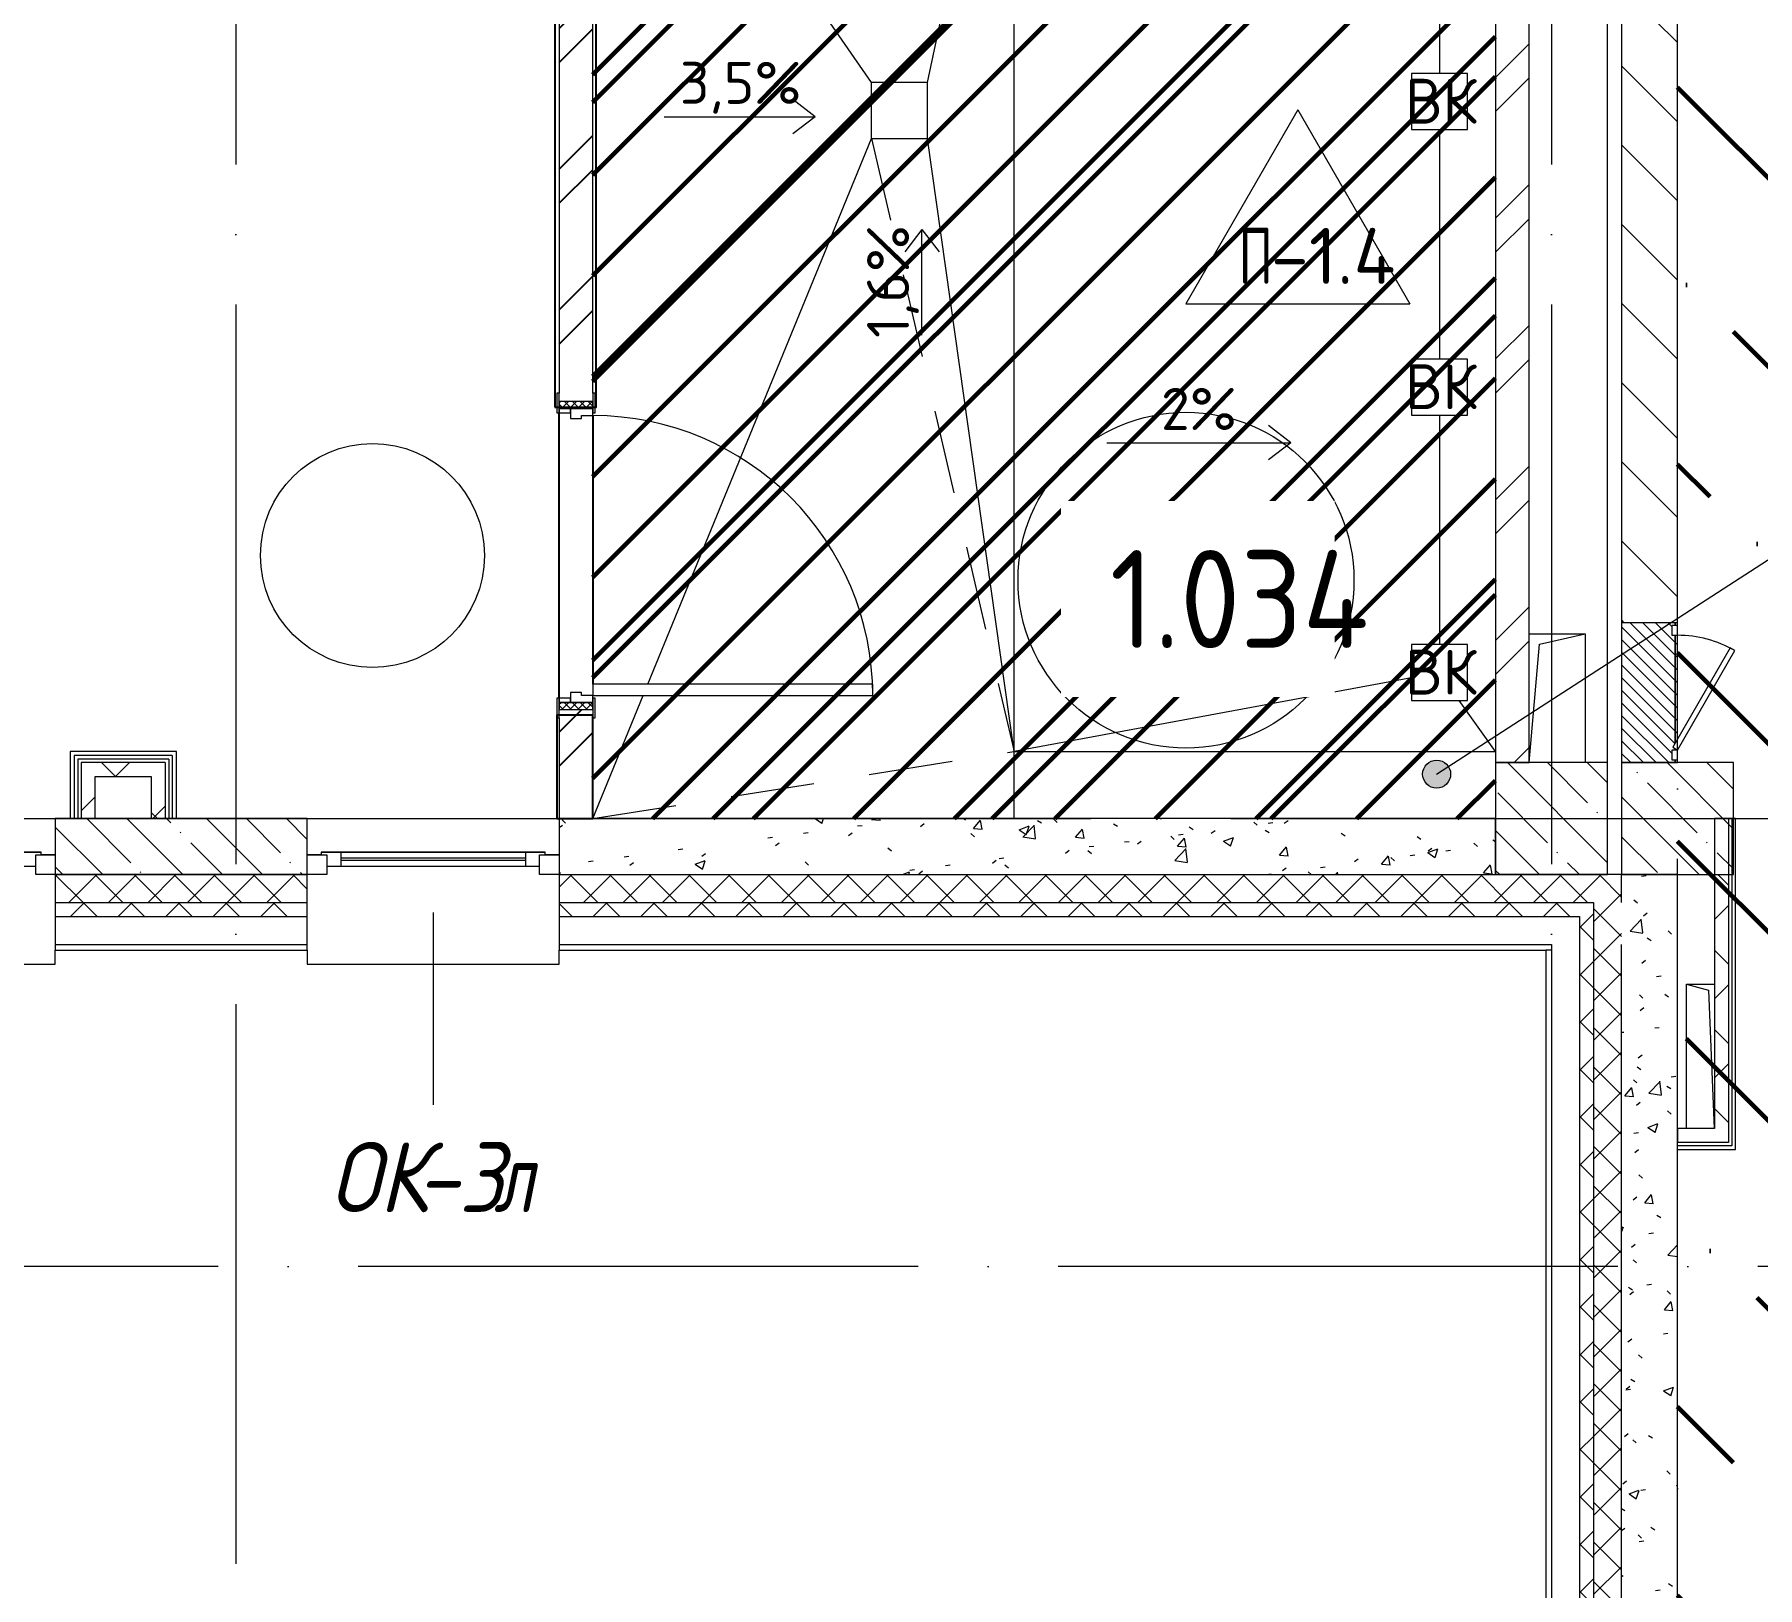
# Model space of a CAD drawing. Header units: millimetres. Extents: x -68946 to 288321, y -402657 to 324925.
# Drawn here: x 120468 to 126624, y 16477 to 22027 of the extents above; entities that cross this region are included whole.
import ezdxf

# ---------------------------------------------------------------- set-up
doc = ezdxf.new("R2010")
doc.units = ezdxf.units.MM
doc.linetypes.add('ADSK_Линия сетки', pattern=[2500, 2000, -250, 0, -250])
doc.linetypes.add('ADSK_Невидимые', pattern=[500, 300, -200])
for name, color, linetype, lineweight in [('3.4) ПТ-11       4 вып', 150, 'Continuous', 60), ('3.4) ПТ-2.15    4 вып', 200, 'Continuous', 60), ('4.4) Обесп. ЧНП-8 4 вып', 152, 'Continuous', 60), ('A-AREA-____-IDEN', 250, 'Continuous', 9), ('A-DETL-____-HDLN', 90, 'ADSK_Невидимые', 9), ('A-DETL-____-THIN', 250, 'Continuous', 9), ('A-DETL-GENF-OTLN', 250, 'Continuous', 5), ('A-DOOR-____-IDEN', 31, 'Continuous', 9), ('A-DOOR-____-MCUT', 250, 'Continuous', 5), ('A-DOOR-____-OTLN', 250, 'Continuous', 5), ('A-DOOR-FRAM-MCUT', 31, 'Continuous', 5), ('A-DOOR-FRAM-OTLN', 31, 'Continuous', 5), ('A-FLOR-____-IDEN', 11, 'Continuous', 9), ('A-FLOR-____-OTLN', 192, 'Continuous', 9), ('A-GENM-____-MCUT', 250, 'Continuous', 25), ('A-GENM-____-OTLN', 250, 'Continuous', 9), ('A-GLAZ-____-IDEN', 152, 'Continuous', 9), ('A-GLAZ-____-MCUT', 250, 'Continuous', 9), ('A-GLAZ-____-OTLN', 250, 'Continuous', 5), ('A-WALL-____-MCUT', 250, 'Continuous', 13), ('A-WALL-____-PATT', 250, 'Continuous', 13), ('A-WALL-FNSH-MCUT', 250, 'Continuous', 13), ('G-____-____-DIMS', 250, 'Continuous', 9), ('G-____-____-TEXT', 250, 'Continuous', 9), ('I-WALL-____-OTLN', 250, 'Continuous', 9), ('S-COLS-____-MCUT', 250, 'Continuous', 25), ('S-COLS-____-OTLN', 250, 'Continuous', 9), ('S-GRID-____-OTLN', 250, 'Continuous', 9)]:
    doc.layers.add(name, color=color, linetype=linetype, lineweight=lineweight)
doc.styles.add('ISOCPEUR_1', font='isocpeur.ttf', dxfattribs={"width": 0.9, "height": 250})
doc.styles.add('ISOCPEUR_2', font='isocpeur.ttf', dxfattribs={"height": 160})
doc.styles.add('ISOCPEUR_3', font='isocpeur.ttf', dxfattribs={"height": 250})
doc.styles.add('ISOCPEUR_4', font='isocpeur.ttf', dxfattribs={"height": 300})
doc.styles.add('ISOCPEUR_I', font='isocpeui.ttf', dxfattribs={"width": 0.9, "height": 12.5})
pattern_1 = [(45, (12287.9, -0.0006), (-251.4472, 251.4472), []), (45, (12287.9, 381), (-251.4472, 251.4472), [])]
pattern_2 = [(50, (12287.9, -0.0006), (364.3679, -31.8783), [38.1, -419.1]), (355, (12287.9, -0.0006), (-70.4859, 382.1133), [30.48, -335.28]), (100.451, (12318.28, -2.66), (293.885, 350.2334), [32.38, -356.18]), (46.184, (12287.9, 101.6), (542.1585, -84.0858), [57.15, -628.65]), (96.636, (12333.1, 94.6), (474.805, 494.8554), [48.57, -534.27]), (351.184, (12287.9, 101.6), (474.8102, 494.85), [45.72, -502.92]), (21, (12338.7, 76.2), (303.2285, -204.5305), [38.1, -419.1]), (326, (12338.7, 76.2), (123.6039, 368.376), [30.48, -335.28]), (71.451, (12364, 59.16), (426.8341, 163.8427), [32.38, -356.18]), (37.5, (12287.91, -0.0006), (6.17665, 169.11015), [16.764, -314.452, 16.764, -323.596, -336.55]), (37.5, (12287.91, -0.0006), (6.17665, 169.11015), [-671.576, 16.764, -319.786]), (7.5, (12287.91, -0.0006), (133.63888, 200.3615), [16.764, -177.292, 16.764, -306.832, -128.27]), (7.5, (12287.91, -0.0006), (133.63888, 200.3615), [-517.652, 16.764, -111.506]), (327.5, (12174.63, -0.0006), (271.18182, -11.45836), [16.764, -110.236, 16.764, -379.476, -525.78]), (327.5, (12174.63, -0.0006), (271.18182, -11.45836), [-523.24, 16.764, -509.016]), (317.5, (12123.83, -0.0006), (296.2585, 50.85285), [16.764, -148.336, 16.764, -246.38, -373.38]), (317.5, (12123.83, -0.0006), (296.2585, 50.85285), [-428.244, 16.764, -356.616])]
pattern_3 = [(135, (12287.91, -0.0006), (-84.85281, -84.85281), []), (225, (12287.91, -0.0006), (84.85281, -84.85281), [])]
pattern_4 = [(45, (12287.91, -0.0006), (-70.71068, 70.71068), []), (135, (12287.91, -0.0006), (-70.71068, -70.71068), [])]
pattern_5 = [(135, (12287.91, -0.0006), (-142.5612, -142.5612), []), (135, (12430.48, -0.0006), (-142.5612, -142.5612), [252.016, -50.403, 3.353, -47.05])]
pattern_6 = [(45, (12287.91, -0.0006), (-141.42136, 141.42136), []), (135, (12287.91, -0.0006), (-141.42136, -141.42136), [])]

# ---------------------------------------------------------------- blocks, each defined once
blk = doc.blocks.new('Дверь_СКБ_1Ст_Внутренняя - Д-32л_1100x2100h_Душ-42648193-АР1_Маркировочный план 1 этажа С2и3')
at = {"layer": 'A-DOOR-____-OTLN'}
h = blk.add_hatch(dxfattribs=at)
h.set_pattern_fill('FP_12', color=256, style=0, pattern_type=2)
h.set_pattern_definition([(135, (1751.41, 124.685), (-14.14214, -14.14214), []), (225, (1751.41, 124.685), (14.14214, -14.14214), [])])
h.paths.add_polyline_path([(562.5, 60), (537.5, 60), (537.5, -60), (562.5, -60)])
at = {"layer": 'A-DOOR-FRAM-OTLN'}
h = blk.add_hatch(dxfattribs=at)
h.set_pattern_fill('FP_13', color=256, style=0, pattern_type=2)
h.set_pattern_definition([(45, (-371.384, 124.685), (-14.1421, 14.1421), []), (135, (-371.384, 124.685), (-14.1421, -14.1421), [])])
h.paths.add_polyline_path([(-512.5, -60), (-512.5, 60), (-537.5, 60), (-537.5, -60)])
at = {"layer": 'A-DOOR-____-MCUT'}
for p, q in [((512.5, 1060), (472.5, 1060)), ((472.5, 1060), (472.5, 60)), ((512.5, 60), (512.5, 1060)), ((472.5, 60), (512.5, 60))]:
    blk.add_line(p, q, dxfattribs=at)
at = {"layer": 'A-DOOR-____-OTLN'}
blk.add_arc((512.5, 60), 1000, 90, 180, dxfattribs=at)
at = {"layer": 'A-DOOR-FRAM-MCUT'}
for p, q in [((-497.5, 68), (-567.5, 68)), ((-567.5, 68), (-567.5, 60)), ((-497.5, 60), (-497.5, 68)), ((592.5, 68), (522.5, 68)), ((522.5, 68), (522.5, 60)), ((592.5, 60), (592.5, 68)), ((-567.5, 60), (-497.5, 60)), ((-512.5, 60), (-537.5, 60)), ((-537.5, 60), (-537.5, -60)), ((-487.5, 60), (-512.5, 60)), ((-512.5, 60), (-512.5, -20)), ((-512.5, -60), (-512.5, 60)), ((-497.5, 60), (-512.5, 60)), ((-512.5, 60), (-512.5, 59)), ((-512.5, 59), (-497.5, 59)), ((-497.5, 59), (-497.5, 60)), ((-487.5, 20), (-487.5, 60)), ((-477.5, 20), (-487.5, 20)), ((-477.5, -20), (-477.5, 20)), ((512.5, 20), (502.5, 20)), ((502.5, 20), (502.5, -20)), ((512.5, 60), (512.5, 20)), ((537.5, 60), (512.5, 60)), ((537.5, 60), (522.5, 60)), ((522.5, 60), (522.5, 59)), ((522.5, 60), (592.5, 60)), ((522.5, 59), (537.5, 59)), ((537.5, -20), (537.5, 60)), ((562.5, 60), (537.5, 60)), ((537.5, 60), (537.5, -60)), ((537.5, 59), (537.5, 60)), ((562.5, -60), (562.5, 60)), ((-497.5, -60), (-567.5, -60)), ((-567.5, -60), (-567.5, -68)), ((-537.5, -60), (-512.5, -60)), ((-512.5, -20), (-477.5, -20)), ((-497.5, -20), (-512.5, -20)), ((-512.5, -20), (-512.5, -60)), ((-512.5, -60), (-497.5, -60)), ((-497.5, -60), (-497.5, -20)), ((-497.5, -68), (-497.5, -60)), ((502.5, -20), (537.5, -20)), ((537.5, -20), (522.5, -20)), ((522.5, -20), (522.5, -60)), ((522.5, -60), (537.5, -60)), ((592.5, -60), (522.5, -60)), ((522.5, -60), (522.5, -68)), ((537.5, -60), (537.5, -20)), ((537.5, -60), (562.5, -60)), ((592.5, -68), (592.5, -60)), ((-567.5, -68), (-497.5, -68)), ((522.5, -68), (592.5, -68))]:
    blk.add_line(p, q, dxfattribs=at)
blk = doc.blocks.new('Окно_СКБ_2Ст1 - Окно_СКБ_2Ст_2800_ОК11Л-29018704-АР1_Маркировочный план 1 этажа С2и3')
at = {"layer": 'A-GLAZ-____-MCUT'}
for p, q in [((-1400, -195), (-1400, -125)), ((-1400, -125), (-1330, -125)), ((-1330, -125), (-1330, -195)), ((-570, -155), (-1330, -155)), ((-1330, -155), (-1330, -195)), ((-1280, -205), (-1280, -155)), ((-620, -205), (-620, -155)), ((-570, -195), (-570, -125)), ((-570, -125), (-500, -125)), ((-570, -195), (-570, -155)), ((-500, -125), (-500, -195)), ((1330, -195), (1330, -125)), ((1330, -125), (1400, -125)), ((1400, -125), (1400, -195)), ((-1330, -195), (-1400, -195)), ((-1330, -195), (-1350, -195)), ((-1350, -195), (-1350, -205)), ((-1350, -205), (-550, -205)), ((-550, -205), (-1350, -205)), ((-500, -195), (-570, -195)), ((-550, -195), (-570, -195)), ((-550, -205), (-550, -195)), ((1400, -195), (1330, -195))]:
    blk.add_line(p, q, dxfattribs=at)
at = {"layer": 'A-GLAZ-____-MCUT', "lineweight": 5}
for p, q in [((-1280, -175), (-620, -175)), ((1330, -155), (-500, -155)), ((1330, -165), (-500, -165)), ((-620, -185), (-1280, -185))]:
    blk.add_line(p, q, dxfattribs=at)
at = {"layer": 'A-GLAZ-____-OTLN'}
for p, q in [((-1400, -195), (-1350, -195)), ((-550, -195), (1400, -195))]:
    blk.add_line(p, q, dxfattribs=at)
blk = doc.blocks.new('Окно_СКБ_1Ст1 - 120_Окно_СКБ_1Ст_900_ОК3л-29018696-АР1_Маркировочный план 1 этажа С2и3')
at = {"layer": 'A-GLAZ-____-MCUT'}
for p, q in [((-450, -195), (-450, -125)), ((-450, -125), (-380, -125)), ((-380, -125), (-380, -195)), ((380, -155), (-380, -155)), ((-380, -155), (-380, -195)), ((-330, -205), (-330, -155)), ((330, -205), (330, -155)), ((380, -195), (380, -125)), ((380, -125), (450, -125)), ((380, -195), (380, -155)), ((450, -125), (450, -195)), ((-380, -195), (-450, -195)), ((-380, -195), (-400, -195)), ((-400, -195), (-400, -205)), ((-400, -205), (400, -205)), ((400, -205), (-400, -205)), ((450, -195), (380, -195)), ((400, -195), (380, -195)), ((400, -205), (400, -195))]:
    blk.add_line(p, q, dxfattribs=at)
at = {"layer": 'A-GLAZ-____-MCUT', "lineweight": 5}
for p, q in [((-330, -175), (330, -175)), ((330, -185), (-330, -185))]:
    blk.add_line(p, q, dxfattribs=at)
at = {"layer": 'A-GLAZ-____-OTLN'}
for p, q in [((-450, -195), (-400, -195)), ((400.9, -195), (450, -195))]:
    blk.add_line(p, q, dxfattribs=at)
blk = doc.blocks.new('WNW_Отлив1 - Отлив_металлический 2-28596055-АР1_Маркировочный план 1 этажа С2и3')
at = {"layer": 'A-GLAZ-____-OTLN'}
for p, q in [((450, 320), (-450, 320)), ((-450, 320), (-450, 270)), ((450, 270), (450, 320))]:
    blk.add_line(p, q, dxfattribs=at)
blk = doc.blocks.new('WNW_Отлив1 - Отлив_металлический 2-28596384-АР1_Маркировочный план 1 этажа С2и3')
at = {"layer": 'A-GLAZ-____-OTLN'}
for p, q in [((1400, 320), (-1400, 320)), ((-1400, 320), (-1400, 270)), ((1400, 270), (1400, 320))]:
    blk.add_line(p, q, dxfattribs=at)
blk = doc.blocks.new('_Wn_-As_OpeningMEP_floor__Rectangular - _Wn_-As_OpeningMEP_floor__Rectangular-34705675-АР1_Маркировочный план 1 этажа С2и3')
at = {"layer": 'A-DETL-GENF-OTLN', "lineweight": 5}
for p, q in [((-63.1, 243.1), (100, 280)), ((-100, -180), (-63.1, 243.1))]:
    blk.add_line(p, q, dxfattribs=at)
blk = doc.blocks.new('_Wn_-As_OpeningMEP_floor__Rectangular - _Wn_-As_OpeningMEP_floor__Rectangular-37102376-АР1_Маркировочный план 1 этажа С2и3')
at = {"layer": 'A-DETL-GENF-OTLN', "lineweight": 5}
for p, q in [((-270, 0), (-248.2, 78.2)), ((-248.2, 78.2), (246, 99))]:
    blk.add_line(p, q, dxfattribs=at)
blk = doc.blocks.new('АР_Люк - ЛРС_ВК_500х400_наружный_NCS S 1000-N-V132-АР1_Маркировочный план 1 этажа С2и3')
at = {"layer": 'A-DOOR-____-OTLN'}
h = blk.add_hatch(dxfattribs=at)
h.set_pattern_fill('FP_148', color=256, style=0, pattern_type=2)
h.set_pattern_definition([(45, (125, 0), (-22.6274, 22.6274), [])])
h.paths.add_polyline_path([(375, -100), (375, 100), (365, 100), (365, 80), (330, 80), (330, 100), (320, 82.7), (290, 100), (-80, 100), (-80, 80), (-115, 80), (-115, 100), (-125, 100), (-125, -100), (-40, -100)])
at = {"layer": 'A-DETL-GENF-OTLN', "lineweight": 5}
for p, q in [((375, 100), (-125, 100)), ((-125, 100), (-125, -100)), ((375, -100), (375, 100)), ((-125, -100), (375, -100))]:
    blk.add_line(p, q, dxfattribs=at)
at = {"layer": 'A-DOOR-____-MCUT', "lineweight": 5}
for p, q in [((-25.1, 305), (-35.1, 287.7)), ((-35.1, 287.7), (320, 82.7)), ((330, 100), (-25.1, 305)), ((-80, 100), (-115, 100)), ((-115, 100), (-115, 80)), ((-115, 80), (-80, 80)), ((-80, 80), (-80, 100)), ((320, 82.7), (330, 100)), ((365, 100), (330, 100)), ((330, 100), (330, 80)), ((330, 80), (365, 80)), ((365, 80), (365, 100))]:
    blk.add_line(p, q, dxfattribs=at)
blk.add_arc((330, 100), 410, 150, 180, dxfattribs=at)
at = {"layer": 'A-DOOR-____-OTLN'}
blk.add_line((330, 100), (-25.1, 305), dxfattribs=at)
blk = doc.blocks.new('ASML_АР_Отделка Люка - ВО Отделка люков_Грунтовка 0_Шпатлевка 0_Окраска 0_0-42722003-АР1_Маркировочный план 1 этажа С2и3')
at = {"layer": 'A-GENM-____-MCUT', "lineweight": 5}
for p, q in [((-240, 3), (-250, 3)), ((-250, 3), (-250, 0)), ((177.1, 3), (-205, 3)), ((205, 3), (201, 3)), ((250, 3), (240, 3)), ((250, 0), (250, 3)), ((-250, 0), (-240, 0)), ((-205, 0), (182.3, 0)), ((199.2, 0), (205, 0)), ((240, 0), (250, 0))]:
    blk.add_line(p, q, dxfattribs=at)
blk = doc.blocks.new('AAR_СКБ_Марка_Помещения_мал - Номер-28977439-АР1_Маркировочный план 1 этажа С2и3')
at = {"layer": 'A-AREA-____-IDEN'}
blk.add_circle((-0.028, 0), 3, dxfattribs=at)
blk = doc.blocks.new('AAR_СКБ_Марка_Перекрытия - Марка пола-17325028-АР1_Маркировочный план 1 этажа С2и3')
at = {"layer": 'A-FLOR-____-IDEN'}
for p, q in [((0, 6.932), (-4.002, 0)), ((0, 6.932), (4.002, 0)), ((-4.002, 0), (4.002, 0))]:
    blk.add_line(p, q, dxfattribs=at)
blk = doc.blocks.new('ADSK_Марка_Дверь - Типоразмер_ADSK_Марка-30565456-АР1_Маркировочный план 1 этажа С2и3')
at = {"layer": 'A-DOOR-____-IDEN'}
blk.add_circle((0, 0), 4, dxfattribs=at)

msp = doc.modelspace()

# ---------------------------------------------------------------- hatches: boundary and pattern name
h = msp.add_hatch()
h.set_pattern_fill('FP_4', color=256, style=0, pattern_type=2)
h.set_pattern_definition(pattern_1)
h.paths.add_polyline_path([(122462.9138, 19225), (122462.9138, 19614.9994), (122342.9138, 19614.8316), (122342.9138, 19225)])
h.paths.add_polyline_path([(122462.9138, 20714.9994), (122462.9138, 24729.9994), (122342.9138, 24729.9994), (122342.9138, 20714.9994), (122435.6441, 20714.9994)])
h.paths.add_polyline_path([(122342.9138, 25829.9994), (122462.9138, 25829.9994), (122462.9138, 26105), (122342.9138, 26105), (122342.9138, 25859.9994)])
h.paths.add_polyline_path([(122342.9138, 26225), (122462.9138, 26225), (122462.9138, 26499.9994), (122342.9138, 26499.9994), (122342.9138, 26229.4651)])
h.paths.add_polyline_path([(122462.9138, 27599.9994), (122462.9138, 29194.9994), (122342.9138, 29194.9994), (122342.9138, 27599.9994)])
h.paths.add_polyline_path([(122342.9138, 30294.9994), (122462.9138, 30294.9994), (122462.9138, 32869.9994), (122342.9138, 32869.9994), (122342.9138, 30324.9994)])
at = {"layer": '3.4) ПТ-11       4 вып'}
h = msp.add_hatch(dxfattribs=at)
h.set_pattern_fill('ANSI31', color=256, scale=222)
h.paths.add_polyline_path([(125687.9144, 23304.9994), (122462.9138, 23304.9994), (122462.9138, 19225), (125687.9144, 19225)])
at = {"layer": '3.4) ПТ-2.15    4 вып'}
h = msp.add_hatch(dxfattribs=at)
h.set_pattern_fill('ANSI36', color=256, scale=150, angle=90)
h.paths.add_polyline_path([(133287.9138, 24149.9994), (126337.9144, 24149.9994), (126337.9144, 16124.9994), (128047.9144, 16124.9994), (128047.9144, 10225), (133287.9138, 10225)])
at = {"layer": '4.4) Обесп. ЧНП-8 4 вып'}
h = msp.add_hatch(dxfattribs=at)
h.set_pattern_fill('ANSI31', color=256, scale=80)
h.paths.add_polyline_path([(125687.9144, 23304.9994), (122462.9138, 23304.9994), (122462.9138, 19225), (125687.9144, 19225)])
at = {"layer": 'A-WALL-____-PATT', "lineweight": 15, "true_color": 0x000000}
h = msp.add_hatch(dxfattribs=at)
h.set_pattern_fill('FP_4', color=18, style=0, pattern_type=2)
h.set_pattern_definition(pattern_1)
h.paths.add_polyline_path([(125807.9144, 19424.9994), (125807.9144, 22424.9994), (125687.9144, 22424.9994), (125687.9144, 19424.9994)])
h.paths.add_polyline_path([(125687.9144, 22824.9994), (125807.9143, 22825), (125807.9144, 23664.9994), (125687.9144, 23664.9994), (125687.9144, 22953.0468)])
h.paths.add_polyline_path([(125687.9144, 24164.9994), (125807.9144, 24164.9994), (125807.9144, 27624.9994), (125687.9144, 27624.9994), (125687.9144, 24779.9994)])
h.paths.add_polyline_path([(125687.9144, 28524.9994), (125807.9144, 28524.9994), (125807.9144, 32324.9994), (125687.9144, 32324.9678), (125687.9144, 28559.9994)])
h.paths.add_polyline_path([(125756.261, 32724.9994), (125807.9144, 32724.9994), (125807.9144, 34855), (125687.9144, 34855), (125687.9144, 32724.9994), (125725.2662, 32724.9994)])
h.paths.add_polyline_path([(125697.9144, 35355), (125807.9144, 35355), (125807.9141, 35574.9994), (125687.9144, 35574.9994), (125687.9144, 35355), (125694.9144, 35355)])
h = msp.add_hatch(dxfattribs=at)
h.set_pattern_fill('FP_2', color=18, style=0, pattern_type=2)
h.set_pattern_definition([(135, (12287.91, -0.0006), (-141.42136, -141.42136), [])])
h.paths.add_polyline_path([(126330.9144, 19924.9994), (126337.9144, 19924.9994), (126337.9144, 22424.9994), (126137.9144, 22424.9994), (126137.9144, 19924.9994), (126327.9144, 19924.9994)])
h.paths.add_polyline_path([(126276.3634, 22824.9994), (126337.9144, 22824.9994), (126337.9144, 28124.9993), (126137.9144, 28124.9994), (126137.9144, 22824.9994)])
h.paths.add_polyline_path([(126337.9144, 28524.9994), (126337.9144, 31824.9403), (126137.9144, 31824.9403), (126137.9144, 28524.9994), (126312.4387, 28524.9994)])
h.paths.add_polyline_path([(126137.9144, 32724.9994), (126337.9144, 32724.9994), (126337.9144, 35574.9994), (126137.9144, 35574.9994), (126137.9144, 33216.6433)])
h = msp.add_hatch(dxfattribs=at)
h.set_pattern_fill('FP_83', color=18, style=0, pattern_type=2)
h.set_pattern_definition(pattern_6)
h.paths.add_polyline_path([(120635.8919, 19225), (120685.8919, 19225), (120685.8919, 19425), (120635.8919, 19425), (120635.8919, 19242.4026)])
h = msp.add_hatch(dxfattribs=at)
h.set_pattern_fill('FP_83', color=18, style=0, pattern_type=2)
h.set_pattern_definition(pattern_6)
h.paths.add_polyline_path([(120885.8919, 19375), (120885.8919, 19425), (120685.8919, 19425), (120685.8919, 19375), (120808.5414, 19375)])
h = msp.add_hatch(dxfattribs=at)
h.set_pattern_fill('FP_83', color=18, style=0, pattern_type=2)
h.set_pattern_definition(pattern_6)
h.paths.add_polyline_path([(120935.8919, 19225), (120935.8919, 19425), (120885.8919, 19425), (120885.8919, 19225)])
h = msp.add_hatch(dxfattribs=at)
h.set_pattern_fill('FP_1', color=18, style=0, pattern_type=2)
h.set_pattern_definition(pattern_5)
h.paths.add_polyline_path([(120808.5414, 19024.9403), (121442.8919, 19025), (121442.8919, 19224.9403), (120542.8919, 19224.9403), (120542.9138, 19024.9403)])
h = msp.add_hatch(dxfattribs=at)
h.set_pattern_fill('FP_3', color=18, style=0, pattern_type=2)
h.set_pattern_definition(pattern_2)
h.paths.add_polyline_path([(123542.4524, 19025), (125687.8919, 19025), (125687.8919, 19225), (122342.9138, 19225), (122342.9138, 19025), (123458.2989, 19025)])
h = msp.add_hatch(dxfattribs=at)
h.set_pattern_fill('FP_52', color=18, style=0, pattern_type=2)
h.set_pattern_definition(pattern_4)
h.paths.add_polyline_path([(122462.9138, 18925), (126137.9144, 18925), (126137.8919, 19024.9996), (122342.9138, 19025), (122342.9138, 18925)])
h.paths.add_polyline_path([(120808.5414, 18925), (121442.9138, 18925), (121442.3768, 19024.9403), (120542.9138, 19024.9403), (120542.9138, 18925)])
h.paths.add_polyline_path([(116887.9144, 18925), (117287.9144, 18925), (117287.9144, 19024.9994), (116887.9144, 19024.9994), (116887.9144, 18925.0225)])
h.paths.add_polyline_path([(117587.9144, 18925), (117742.9138, 18925), (117742.9138, 19025), (117587.9144, 19025), (117587.9144, 18945.5297)])
h = msp.add_hatch(dxfattribs=at)
h.set_pattern_fill('FP_3', color=18, style=0, pattern_type=2)
h.set_pattern_definition(pattern_2)
h.paths.add_polyline_path([(126276.3634, 16124.9994), (126337.9144, 16124.9994), (126337.9144, 19024.9994), (126137.9144, 19024.9994), (126137.9144, 16124.9994), (126144.932, 16124.9994)])
h = msp.add_hatch(dxfattribs=at)
h.set_pattern_fill('FP_83', color=18, style=0, pattern_type=2)
h.set_pattern_definition(pattern_6)
h.paths.add_polyline_path([(126519.8919, 18067.868), (126519.8919, 19024.9994), (126469.8919, 19024.9994), (126469.8919, 18067.868), (126483.3058, 18067.868)])
h = msp.add_hatch(dxfattribs=at)
h.set_pattern_fill('FP_53', color=18, style=0, pattern_type=2)
h.set_pattern_definition(pattern_3)
h.paths.add_polyline_path([(125987.9144, 18875), (126037.9144, 18875), (126037.9144, 18925), (122342.9138, 18925), (122342.9138, 18875), (125934.6245, 18875)])
h.paths.add_polyline_path([(120542.9138, 18875), (121442.9138, 18875), (121442.9138, 18925), (120542.9138, 18925)])
h.paths.add_polyline_path([(116987.9144, 18875), (117287.9144, 18875), (117287.9144, 18925), (116837.9144, 18925), (116837.9144, 18875), (116987.8919, 18875)])
h.paths.add_polyline_path([(117587.9144, 18875), (117742.9138, 18875), (117742.9138, 18925), (117587.9144, 18925), (117587.9144, 18884.0643)])
h = msp.add_hatch(dxfattribs=at)
h.set_pattern_fill('FP_52', color=18, style=0, pattern_type=2)
h.set_pattern_definition(pattern_4)
h.paths.add_polyline_path([(126037.9144, 10025), (126137.8919, 10025.0003), (126137.8919, 18925), (126037.9144, 18925), (126037.9144, 10275.0006)])
h = msp.add_hatch(dxfattribs=at)
h.set_pattern_fill('FP_53', color=18, style=0, pattern_type=2)
h.set_pattern_definition(pattern_3)
h.paths.add_polyline_path([(125987.9144, 9925), (126037.9144, 9925), (126037.9144, 18875), (125987.9144, 18875), (125987.9144, 9925.3067)])
at = {"layer": 'G-____-____-TEXT', "true_color": 0x000000}
h = msp.add_hatch(color=18, dxfattribs=at)
edge = h.paths.add_edge_path()
edge.add_arc((125477.3238, 19383.8849), 50, 0, 360)
at = {"layer": 'S-COLS-____-OTLN', "lineweight": 5, "true_color": 0x000000}
h = msp.add_hatch(dxfattribs=at)
h.set_pattern_fill('FP_1', color=18, style=0, pattern_type=2)
h.set_pattern_definition(pattern_5)
h.paths.add_polyline_path([(126037.9144, 19025), (126087.8915, 19025), (126087.8919, 19424.9994), (125687.8919, 19424.9994), (125687.8921, 19025), (125934.6245, 19025)])
h = msp.add_hatch(dxfattribs=at)
h.set_pattern_fill('FP_1', color=18, style=0, pattern_type=2)
h.set_pattern_definition(pattern_5)
h.paths.add_polyline_path([(126137.9138, 19024.9994), (126537.8919, 19024.9994), (126537.8919, 19424.9994), (126137.8919, 19424.9994), (126137.8919, 19025)])

# ---------------------------------------------------------------- linework, layer by layer
for p, q in [((122342.9138, 19654.9994), (122342.9138, 20674.9994)), ((122462.9138, 20664.9994), (122462.9138, 19704.9994))]:
    msp.add_line(p, q)
for points in [[(122326.9138, 20694.9994), (122474.9138, 20694.9994), (122474.9138, 24709.9994), (122326.9138, 24709.9994)], [(122334.9138, 19225), (122462.9138, 19225), (122462.9138, 19594.9994), (122334.9138, 19594.9994)]]:
    msp.add_lwpolyline(points, close=True)
at = {"layer": 'A-DETL-____-HDLN', "color": 18, "true_color": 0x000000}
for p in [(123458.2989, 21655.3768), (122462.9138, 19225)]:
    msp.add_line(p, (123967.9144, 19465), dxfattribs=at)
at = {"layer": 'A-DETL-____-THIN', "color": 18, "true_color": 0x000000}
msp.add_line((123967.9144, 19465), (123658.2989, 21655.3768), dxfattribs=at)
at = {"layer": 'A-FLOR-____-OTLN', "color": 18, "lineweight": 5, "true_color": 0x000000}
for p, q in [((126087.8985, 19424.9994), (126087.9646, 23465.298)), ((123458.2989, 21655.3768), (123458.2989, 21855.3768)), ((123658.2989, 21855.3768), (123458.2989, 21855.3768)), ((123658.2989, 21655.3768), (123658.2989, 21855.3768)), ((125587.9144, 21886.9996), (125387.9144, 21886.9996)), ((125387.9144, 21886.9996), (125387.9144, 21686.9996)), ((125587.9144, 21686.9996), (125587.9144, 21886.9996)), ((125387.9144, 21686.9996), (125587.9144, 21686.9996)), ((123458.2989, 21655.3768), (123658.2989, 21655.3768)), ((125587.9144, 20866.9997), (125387.9144, 20866.9997)), ((125387.9144, 20866.9997), (125387.9144, 20666.9997)), ((125587.9144, 20666.9997), (125587.9144, 20866.9997)), ((125387.9144, 20666.9997), (125587.9144, 20666.9997)), ((125807.9144, 19885.0155), (126007.9144, 19885.0155)), ((126007.9144, 19885.0155), (126007.9144, 19425.0155)), ((125587.9144, 19846.9997), (125387.9144, 19846.9997)), ((125387.9144, 19846.9997), (125387.9144, 19646.9997)), ((125587.9144, 19646.9997), (125587.9144, 19846.9997)), ((125387.9144, 19646.9997), (125587.9144, 19646.9997)), ((123967.9144, 19465), (125687.9144, 19465)), ((123967.9144, 19225), (123967.9144, 19465)), ((120542.8919, 19225), (120595.8919, 19225)), ((120975.8919, 19225), (121442.8919, 19225)), ((126369.8919, 18117.868), (126369.8919, 18633.8386)), ((126369.8919, 18633.8386), (126469.8919, 18633.8386))]:
    msp.add_line(p, q, dxfattribs=at)
at = {"layer": 'A-FLOR-____-OTLN', "color": 18, "true_color": 0x000000}
for p, q in [((123458.2989, 21855.3768), (122462.9138, 23304.9994)), ((123658.2989, 21855.3768), (123967.9144, 23304.9994)), ((123967.9144, 19465), (123967.9144, 23304.9994)), ((125487.2861, 22825), (125487.2861, 21886.9996)), ((125487.2861, 21686.9996), (125487.2861, 20866.9997)), ((122659.5024, 19704.9994), (123458.2989, 21655.3768)), ((125487.2861, 20666.9997), (125487.2861, 19846.9997)), ((125387.9144, 19728.1273), (123967.9144, 19465)), ((122462.9138, 19225), (122643.12, 19664.9994)), ((125687.9144, 19465), (125558.22, 19646.9997))]:
    msp.add_line(p, q, dxfattribs=at)
at = {"layer": 'A-GLAZ-____-IDEN', "color": 18, "lineweight": 15, "true_color": 0x000000}
msp.add_line((121892.9138, 18890), (121892.9138, 18202.7312), dxfattribs=at)
at = {"layer": 'A-WALL-____-MCUT', "color": 18, "lineweight": 15, "true_color": 0x000000}
for p, q in [((122342.9138, 24699.9994), (122342.9138, 20744.9994)), ((122462.9138, 20744.9994), (122462.9138, 23304.9994)), ((125687.9144, 22424.9994), (125687.9144, 19424.9994)), ((125807.9144, 19424.9994), (125807.9144, 22424.9994)), ((126137.9144, 22424.9994), (126137.9144, 19424.9994)), ((126337.9144, 19914.9994), (126337.9144, 22424.9994)), ((126337.9144, 19509.9994), (126337.9144, 19879.9994)), ((122342.9138, 19584.9994), (122342.9138, 19025)), ((122462.9138, 19225), (122462.9138, 19584.9994)), ((120975.8919, 19465), (120595.8919, 19465)), ((120595.8919, 19465), (120595.8919, 19225)), ((120975.8919, 19225), (120975.8919, 19465)), ((120960.8919, 19450), (120610.8919, 19450)), ((120610.8919, 19450), (120610.8919, 19225)), ((120948.3919, 19437.5), (120623.3919, 19437.5)), ((120623.3919, 19437.5), (120623.3919, 19225)), ((120935.8919, 19425), (120635.8919, 19425)), ((120635.8919, 19425), (120635.8919, 19225)), ((120935.8919, 19425), (120935.8919, 19225)), ((120948.3919, 19437.5), (120948.3919, 19225)), ((120960.8919, 19450), (120960.8919, 19225)), ((125687.9144, 19424.9994), (125807.9144, 19424.9994)), ((126137.9144, 19424.9994), (126327.9144, 19424.9994)), ((126330.9144, 19424.9994), (126337.9144, 19424.9994)), ((126337.9144, 19424.9994), (126337.9144, 19434.9994)), ((120685.8919, 19375), (120885.8919, 19375)), ((120685.8919, 19225), (120685.8919, 19375)), ((120885.8919, 19375), (120885.8919, 19225)), ((121442.8919, 19224.9403), (120542.8919, 19224.9403)), ((120542.8919, 19224.9403), (120542.8919, 19024.9403)), ((120595.8919, 19225), (120610.8919, 19225)), ((120635.8919, 19225), (120685.8919, 19225)), ((120885.8919, 19225), (120935.8919, 19225)), ((120960.8919, 19225), (120975.8919, 19225)), ((121442.8919, 19024.9403), (121442.8919, 19224.9403)), ((122342.9138, 19225), (122462.9138, 19225)), ((125687.8919, 19225), (122462.9138, 19225)), ((125687.8919, 19025), (125687.8919, 19225)), ((126519.8919, 19225), (126469.8919, 19225)), ((126469.8919, 19225), (126469.8919, 18117.868)), ((126519.8919, 19225), (126519.8919, 18067.868)), ((126532.3919, 19225), (126532.3919, 18055.368)), ((120542.8919, 19024.9403), (121442.8919, 19024.9403)), ((121442.9138, 19025), (120542.9138, 19025)), ((120542.9138, 19025), (120542.9138, 18925)), ((121442.9138, 18925), (121442.9138, 19025)), ((122342.9138, 19025), (125687.8919, 19025)), ((122342.9138, 19025), (122342.9138, 18925)), ((126137.9144, 19025), (125687.8919, 19025)), ((126137.9144, 18925), (126137.9144, 19025)), ((126337.9144, 19024.9994), (126137.9144, 19024.9994)), ((126337.9144, 18117.868), (126337.9144, 19024.9994)), ((120542.9138, 18925), (120542.9138, 18875)), ((120542.9138, 18925), (121442.9138, 18925)), ((121442.9138, 18875), (121442.9138, 18925)), ((122342.9138, 18925), (122342.9138, 18875)), ((122342.9138, 18925), (126037.9144, 18925)), ((126037.9144, 18925), (126037.9144, 9925)), ((120542.9138, 18875), (120542.9138, 18775)), ((120542.9138, 18875), (121442.9138, 18875)), ((121442.9138, 18775), (121442.9138, 18875)), ((122342.9138, 18875), (122342.9138, 18775)), ((122342.9138, 18875), (125987.9144, 18875)), ((125987.9144, 18875), (125987.9144, 9875)), ((120542.9138, 18775), (121442.9138, 18775)), ((122342.9138, 18775), (125887.9144, 18775)), ((125887.9144, 18775), (125887.9144, 9775)), ((126137.9144, 16124.9994), (126137.9144, 18775)), ((125887.9144, 18755), (125867.9144, 18755)), ((126469.8919, 18117.868), (126337.9144, 18117.868)), ((126337.9144, 18117.868), (126337.9144, 18067.868)), ((126519.8919, 18067.868), (126337.9144, 18067.868)), ((126337.9144, 16124.9994), (126337.9144, 18067.868)), ((126532.3919, 18055.368), (126337.9144, 18055.368))]:
    msp.add_line(p, q, dxfattribs=at)
at = {"layer": 'A-WALL-FNSH-MCUT', "lineweight": 15}
for p, q in [((120610.8919, 19225), (120635.8919, 19225)), ((120935.8919, 19225), (120960.8919, 19225)), ((126544.8919, 19225), (126519.8919, 19225)), ((126544.8919, 18042.868), (126544.8919, 19225)), ((120542.9138, 18775), (120542.9138, 18755)), ((121442.9138, 18755), (121442.9138, 18775)), ((122342.9138, 18775), (122342.9138, 18755)), ((120542.9138, 18755), (121442.9138, 18755)), ((122342.9138, 18755), (125867.9144, 18755)), ((125867.9144, 18755), (125867.9144, 9755)), ((126337.9144, 18042.868), (126544.8919, 18042.868))]:
    msp.add_line(p, q, dxfattribs=at)
at = {"layer": 'G-____-____-DIMS', "color": 18, "true_color": 0x000000}
for p, q in [((123257.6156, 21732.94), (123177.6156, 21794.3262)), ((122717.912, 21732.94), (123257.6156, 21732.94)), ((123257.6156, 21732.94), (123177.6156, 21671.5538)), ((123638.6442, 21329.9067), (123577.258, 21249.9067)), ((123638.6442, 21329.9067), (123700.0303, 21249.9067)), ((123638.6442, 20952.8097), (123638.6442, 21329.9067)), ((124956.8939, 20567.7575), (124876.8939, 20629.1437)), ((124299.1294, 20567.7575), (124956.8939, 20567.7575)), ((124956.8939, 20567.7575), (124876.8939, 20506.3713))]:
    msp.add_line(p, q, dxfattribs=at)
at = {"layer": 'G-____-____-TEXT', "color": 18, "true_color": 0x000000}
msp.add_line((125477.3238, 19383.8849), (126973.569, 20352.2608), dxfattribs=at)
msp.add_circle((125477.3238, 19383.8849), 50, dxfattribs=at)
at = {"layer": 'I-WALL-____-OTLN', "color": 18, "lineweight": 15, "true_color": 0x000000}
for p, q in [((117742.9138, 19225), (120542.8919, 19225)), ((121442.8919, 19225), (122342.9138, 19225))]:
    msp.add_line(p, q, dxfattribs=at)
at = {"layer": 'S-COLS-____-MCUT', "color": 18, "lineweight": 5, "true_color": 0x000000}
for p, q in [((125687.8919, 19424.9994), (125687.8919, 19024.9994)), ((126087.8919, 19424.9994), (125807.9144, 19424.9994)), ((126087.8919, 19024.9994), (126087.8919, 19424.9994)), ((126137.8919, 19424.9994), (126137.8919, 19024.9994)), ((126327.9144, 19424.9994), (126137.9144, 19424.9994)), ((126337.9144, 19424.9994), (126330.9144, 19424.9994)), ((126537.8919, 19424.9994), (126337.9144, 19424.9994)), ((126537.8919, 19024.9994), (126537.8919, 19424.9994)), ((125687.8919, 19024.9994), (126087.8919, 19024.9994)), ((126137.8919, 19024.9994), (126537.8919, 19024.9994))]:
    msp.add_line(p, q, dxfattribs=at)
at = {"layer": 'S-COLS-____-OTLN', "color": 18, "lineweight": 5, "true_color": 0x000000}
msp.add_line((125807.9144, 19424.9994), (125687.8919, 19424.9994), dxfattribs=at)
at = {"layer": 'S-GRID-____-OTLN', "color": 18, "linetype": 'ADSK_Линия сетки', "true_color": 0x000000}
for p, q in [((121187.9138, 61063.6538), (121187.9138, -2919.5356)), ((125887.9138, 61063.6538), (125887.9138, -1649.5356)), ((126337.9138, -2919.5356), (126337.9138, 59793.6538)), ((77240.3519, 19225), (168626.8279, 19225)), ((168626.8279, 17625), (111607.9138, 17625))]:
    msp.add_line(p, q, dxfattribs=at)

# ---------------------------------------------------------------- block references
at = {"layer": 'A-AREA-____-IDEN', "color": 18, "true_color": 0x000000, "xscale": 200, "yscale": 200, "zscale": 99.99999999999993}
msp.add_blockref('AAR_СКБ_Марка_Помещения_мал - Номер-28977439-АР1_Маркировочный план 1 этажа С2и3', (124587.5725, 20076.8872), dxfattribs=at)
at = {"layer": 'A-DOOR-____-IDEN', "color": 18, "true_color": 0x000000, "xscale": 99.99999999999993, "yscale": 99.99999999999993, "zscale": 99.99999999999993}
msp.add_blockref('ADSK_Марка_Дверь - Типоразмер_ADSK_Марка-30565456-АР1_Маркировочный план 1 этажа С2и3', (121675.855, 20164.9994), dxfattribs=at)
at = {"layer": 'A-DOOR-____-OTLN', "color": 18, "true_color": 0x000000}
for name, p, rotation in [('Дверь_СКБ_1Ст_Внутренняя - Д-32л_1100x2100h_Душ-42648193-АР1_Маркировочный план 1 этажа С2и3', (122402.9138, 20177.4994), 270), ('АР_Люк - ЛРС_ВК_500х400_наружный_NCS S 1000-N-V132-АР1_Маркировочный план 1 этажа С2и3', (126237.9144, 19799.9994), 269.9999999999999)]:
    msp.add_blockref(name, p, dxfattribs=dict(at, rotation=rotation))
at = {"layer": 'A-FLOR-____-IDEN', "color": 18, "true_color": 0x000000, "xscale": 99.99999999999993, "yscale": 99.99999999999993, "zscale": 99.99999999999993}
msp.add_blockref('AAR_СКБ_Марка_Перекрытия - Марка пола-17325028-АР1_Маркировочный план 1 этажа С2и3', (124981.302, 21064.1215), dxfattribs=at)
at = {"layer": 'A-GENM-____-OTLN', "color": 18, "lineweight": 5, "true_color": 0x000000, "rotation": 269.9999999999999}
msp.add_blockref('ASML_АР_Отделка Люка - ВО Отделка люков_Грунтовка 0_Шпатлевка 0_Окраска 0_0-42722003-АР1_Маркировочный план 1 этажа С2и3', (126327.9144, 19674.9994), dxfattribs=at)
at = {"layer": 'A-GLAZ-____-OTLN', "color": 18, "true_color": 0x000000}
msp.add_blockref('_Wn_-As_OpeningMEP_floor__Rectangular - _Wn_-As_OpeningMEP_floor__Rectangular-34705675-АР1_Маркировочный план 1 этажа С2и3', (125907.9144, 19605.0155), dxfattribs=at)
for name, p, rotation in [('Окно_СКБ_2Ст1 - Окно_СКБ_2Ст_2800_ОК11Л-29018704-АР1_Маркировочный план 1 этажа С2и3', (119142.9138, 18900), 180), ('Окно_СКБ_1Ст1 - 120_Окно_СКБ_1Ст_900_ОК3л-29018696-АР1_Маркировочный план 1 этажа С2и3', (121892.9138, 18900), 180), ('WNW_Отлив1 - Отлив_металлический 2-28596384-АР1_Маркировочный план 1 этажа С2и3', (119142.9138, 19025), 180), ('_Wn_-As_OpeningMEP_floor__Rectangular - _Wn_-As_OpeningMEP_floor__Rectangular-37102376-АР1_Маркировочный план 1 этажа С2и3', (126369.8919, 18363.8386), 269.999999999999)]:
    msp.add_blockref(name, p, dxfattribs=dict(at, rotation=rotation))
at = {"layer": 'A-GLAZ-____-OTLN', "color": 18, "lineweight": 15, "true_color": 0x000000, "rotation": 180}
msp.add_blockref('WNW_Отлив1 - Отлив_металлический 2-28596055-АР1_Маркировочный план 1 этажа С2и3', (121892.9138, 19025), dxfattribs=at)

# ---------------------------------------------------------------- texts
at = {"layer": 'A-FLOR-____-IDEN', "color": 18, "true_color": 0x000000, "char_height": 200, "attachment_point": 1, "style": 'ISOCPEUR_2'}
for s, insert, width in [('\\fISOCPEUR|b0|i0|c204|p34|;\\W.7;П', (124769.067, 21335.5073), 140.295312), ('-1.4', (124884.8222, 21335.5073), 398.438687)]:
    msp.add_mtext(s, dxfattribs=dict(at, insert=insert, width=width))
at = {"layer": 'A-GLAZ-____-IDEN', "color": 18, "lineweight": 15, "true_color": 0x000000, "char_height": 250, "attachment_point": 1, "style": 'ISOCPEUR_I'}
for s, insert, width in [('ОК', (121523.4547, 18069.0853), 372.784687), ('-3', (121831.0328, 18069.0853), 336.70875), ('\\fISOCPEUR|b0|i1|c204|p34|;\\W.75;л', (122108.8453, 18069.0853), 168.354375)]:
    msp.add_mtext(s, dxfattribs=dict(at, insert=insert, width=width))
at = {"layer": 'G-____-____-DIMS', "color": 18, "true_color": 0x000000, "char_height": 150, "attachment_point": 1, "line_spacing_factor": 1.149209, "style": 'ISOCPEUR_3'}
for s, insert, width in [('3,5%', (122774.1259, 21928.9084), 512.730909), ('2%', (124492.8073, 20763.7259), 324.49054)]:
    msp.add_mtext(s, dxfattribs=dict(at, insert=insert, width=width))
at = {"layer": 'G-____-____-DIMS', "color": 18, "true_color": 0x000000, "insert": (123442.6758, 20942.66), "char_height": 150, "width": 476.8756, "attachment_point": 1, "rotation": 90, "line_spacing_factor": 1.149209, "style": 'ISOCPEUR_3'}
msp.add_mtext('1,6%', dxfattribs=at)
at = {"layer": 'G-____-____-TEXT', "color": 18, "true_color": 0x000000, "char_height": 160, "width": 304.64125, "attachment_point": 1, "style": 'ISOCPEUR_4'}
for insert in [(125364.342, 21868.4435), (125364.342, 20848.4436), (125364.342, 19828.4436)]:
    msp.add_mtext('ВК', dxfattribs=dict(at, insert=insert))

# ---------------------------------------------------------------- next in the draw order: texts
at = {"layer": 'A-AREA-____-IDEN', "color": 18, "true_color": 0x000000, "insert": (124310.0722, 20184.3728), "char_height": 350, "width": 628.523, "attachment_point": 1, "style": 'ISOCPEUR_1', "bg_fill": 3, "box_fill_scale": 1.5, "bg_fill_color": 256, "bg_fill_transparency": 0}
msp.add_mtext('1.034', dxfattribs=at)

doc.saveas('drawing.dxf')
